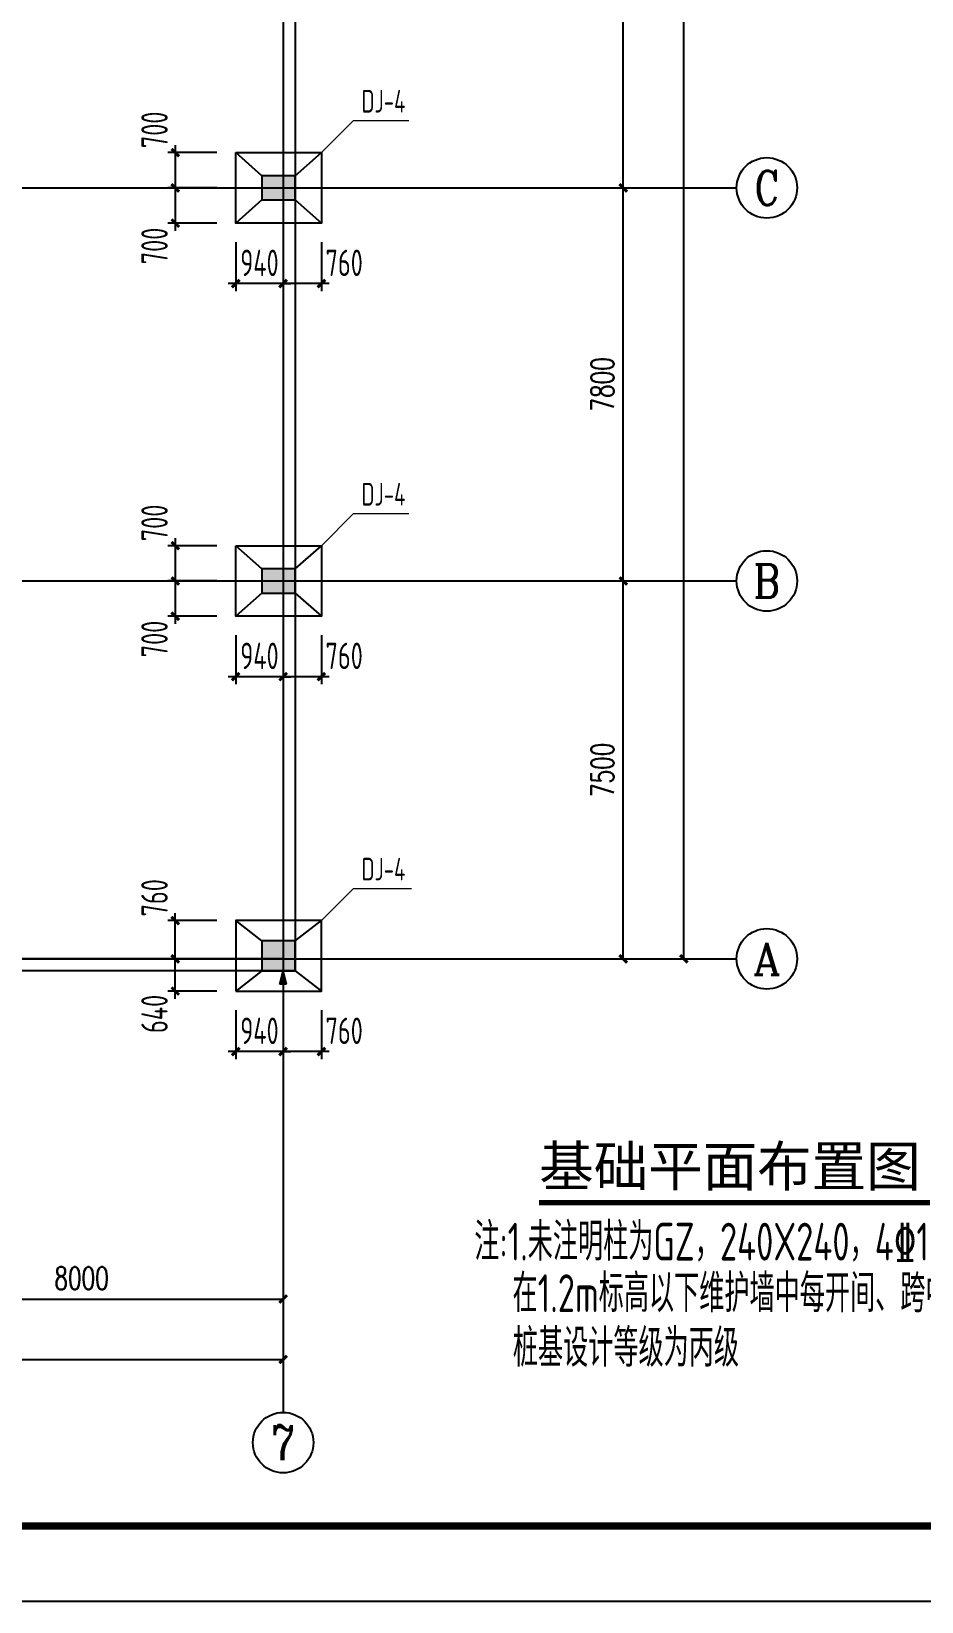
# Model space of a CAD drawing. Header units: millimetres. Extents: x 6950065 to 7140129, y 16284814 to 19754034.
# Drawn here: x 7020346 to 7038012, y 18913204 to 18944365 of the extents above; entities that cross this region are included whole.
import ezdxf
from ezdxf.enums import TextEntityAlignment as Align

# ---------------------------------------------------------------- set-up
doc = ezdxf.new("R2010")
doc.units = ezdxf.units.MM
doc.header["$LTSCALE"] = 1500
doc.header["$MEASUREMENT"] = 0
doc.linetypes.add('94', pattern=[0])
doc.layers.get('Defpoints').update_dxf_attribs({"color": 1})
for name, color, linetype in [('1', 7, 'Continuous'), ('3', 3, 'Continuous'), ('AXIS', 3, 'Continuous'), ('AXIS_TEXT', 7, 'Continuous'), ('COLU', 253, 'Continuous'), ('COLU_DIM', 3, 'Continuous'), ('COLU_HATCH', 251, 'Continuous'), ('C型钢', 6, 'Continuous'), ('dim', 7, 'Continuous'), ('DIM_SYMB', 165, 'Continuous'), ('HANDRAIL', 3, 'Continuous'), ('PUB_TEXT', 7, 'Continuous'), ('TK', 4, 'Continuous'), ('搅拌桩', 136, 'Continuous'), ('轴线__尺寸数字', 253, 'Continuous')]:
    doc.layers.add(name, color=color, linetype=linetype)
doc.layers.add('COLU_NUM', color=7, linetype='Continuous', lineweight=0)
doc.styles.add('_TCH_AXIS', font='COMPLEX', dxfattribs={"bigfont": 'GBCBIG'})
doc.styles.add('_TCH_DIM_T3', font='SIMPLEX', dxfattribs={"width": 0.705882, "bigfont": 'GBCBIG'})
doc.styles.add('_TCH_DYN', font='')
doc.styles.add('COMPLEX', font='COMPLEX')
doc.styles.add('TSSD_Dimension', font='Tssdeng.shx', dxfattribs={"width": 0.7, "bigfont": 'hztxt.shx'})
doc.styles.add('TSSD_Label', font='Tssdeng.shx', dxfattribs={"width": 0.7, "bigfont": 'hztxt.shx'})
doc.styles.add('TSSD_REIN', font='tssdeng.shx', dxfattribs={"width": 0.7, "bigfont": 'tssdchn.shx'})
doc.styles.get('_TCH_DYN').set_extended_font_data('SimSun')
doc.dimstyles.new('_TCH_ARCH&&150', dxfattribs={"dimtxt": 446.25, "dimasz": 150, "dimexe": 375, "dimexo": 450, "dimgap": 189.375, "dimtad": 1, "dimdec": 0, "dimzin": 0, "dimdsep": 46, "dimtxsty": '_TCH_DIM_T3', "dimblk": 'ARCHTICK', "dimcen": 0.09, "dimclrt": 7, "dimazin": 2, "dimtfac": 1, "dimtdec": 0, "dimtix": 1, "dimtmove": 2, "dimatfit": 3, "dimfxl": 0, "dimtolj": 1, "dimtzin": 0, "dimarcsym": 0})
doc.dimstyles.new('TSSD_150_150', dxfattribs={"dimtxt": 525, "dimasz": 150, "dimexe": 150, "dimexo": 375, "dimgap": 150, "dimtad": 1, "dimdec": 0, "dimzin": 0, "dimdsep": 46, "dimtxsty": 'TSSD_Dimension', "dimblk": 'ARCHTICK', "dimcen": 0, "dimdle": 150, "dimclrt": 7, "dimadec": 0, "dimazin": 0, "dimtfac": 1, "dimtdec": 0, "dimtix": 1, "dimtmove": 2, "dimatfit": 3, "dimfxl": 0, "dimtolj": 1, "dimtzin": 0, "dimarcsym": 0})

# ---------------------------------------------------------------- blocks, each defined once
blk = doc.blocks.new('jmv')
at = {"layer": 'COLU_HATCH'}
for points in [[(6368086, 18763930), (6367426, 18763930), (6367426, 18763450), (6368086, 18763450)], [(6368086, 18756130), (6367426, 18756130), (6367426, 18755650), (6368086, 18755650)], [(6368086, 18748750), (6367426, 18748750), (6367426, 18748150), (6368086, 18748150)]]:
    blk.add_hatch(color=256, dxfattribs=at).paths.add_polyline_path(points)
at = {"layer": 'COLU'}
for points in [[(6368086, 18763930), (6367426, 18763930), (6367426, 18763450), (6368086, 18763450)], [(6368086, 18756130), (6367426, 18756130), (6367426, 18755650), (6368086, 18755650)], [(6368086, 18748750), (6367426, 18748750), (6367426, 18748150), (6368086, 18748150)]]:
    blk.add_lwpolyline(points, close=True, dxfattribs=at)
blk = doc.blocks.new('A$C177878A3')
at = {"layer": '1', "linetype": '94'}
blk.add_hatch(color=6, dxfattribs=at).paths.add_polyline_path([(112, 433), (0, 0), (224, 0)])
at = {"layer": '1', "color": 6, "linetype": '94'}
for p, q in [((0, 0), (112, 433)), ((224, 0), (112, 433)), ((0, 0), (224, 0))]:
    blk.add_line(p, q, dxfattribs=at)
blk = doc.blocks.new('A$C32175502')
at = {"layer": '1', "linetype": '94'}
blk.add_blockref('A$C177878A3', (0, 0), dxfattribs=at)
blk = doc.blocks.new('A$C3C5B3CE3')
at = {"layer": '1', "linetype": '94', "rotation": 180}
blk.add_blockref('A$C32175502', (224, 433), dxfattribs=at)
blk = doc.blocks.new('A$C43EB326B')
at = {"layer": '搅拌桩'}
blk.add_blockref('A$C3C5B3CE3', (0, 0), dxfattribs=at)
blk = doc.blocks.new('A$C2BB7790D')
at = {"layer": 'dim'}
blk.add_blockref('A$C43EB326B', (0, 0), dxfattribs=at)
blk = doc.blocks.new('GeYuanFrame_88343862', base_point=(20.09, 4.53))
at = {"layer": 'TK'}
blk.add_lwpolyline([(20.09, 4.53), (20.09, 598.53), (861.09, 598.53), (861.09, 4.53)], close=True, dxfattribs=at)
at = {"layer": 'TK', "const_width": 1}
blk.add_lwpolyline([(45.09, 588.53), (851.09, 588.53), (851.09, 14.53), (45.09, 14.53)], close=True, dxfattribs=at)
blk = doc.blocks.new('_ArchTick')
at = {"color": 0, "linetype": 'ByBlock', "const_width": 0.4}
blk.add_lwpolyline([(-0.5, -0.5), (0.5, 0.5)], dxfattribs=at)
blk = doc.blocks.new('*D1331')
at = {"layer": 'COLU_DIM', "color": 0, "lineweight": -2}
for p, q in [((7025342, 18940184), (7025342, 18939209)), ((7026102, 18940184), (7026102, 18939209)), ((7026252, 18939359), (7025192, 18939359))]:
    blk.add_line(p, q, dxfattribs=at)
at = {"layer": 'Defpoints', "color": 0}
for p in [(7025342, 18940559), (7026102, 18940559), (7025342, 18939359)]:
    blk.add_point(p, dxfattribs=at)
at = {"layer": 'COLU_DIM', "color": 0, "lineweight": -2, "xscale": 150, "yscale": 150, "zscale": 150, "rotation": 180}
blk.add_blockref('_ArchTick', (7025342, 18939359), dxfattribs=at)
at = {"layer": 'COLU_DIM', "color": 0, "lineweight": -2, "xscale": 150, "yscale": 150, "zscale": 150}
blk.add_blockref('_ArchTick', (7026102, 18939359), dxfattribs=at)
at = {"layer": 'COLU_DIM', "color": 7, "insert": (7026553, 18939772), "char_height": 525, "attachment_point": 5, "style": 'TSSD_Dimension'}
blk.add_mtext('\\A1;760', dxfattribs=at)
blk = doc.blocks.new('*D1332')
at = {"layer": 'COLU_DIM', "color": 0, "lineweight": -2}
for p, q in [((7024402, 18940184), (7024402, 18939209)), ((7025342, 18940184), (7025342, 18939209)), ((7024402, 18939359), (7024252, 18939359)), ((7025342, 18939359), (7024402, 18939359)), ((7025342, 18939359), (7025492, 18939359))]:
    blk.add_line(p, q, dxfattribs=at)
at = {"layer": 'Defpoints', "color": 0}
for p in [(7024402, 18940559), (7025342, 18940559), (7024402, 18939359)]:
    blk.add_point(p, dxfattribs=at)
at = {"layer": 'COLU_DIM', "color": 0, "lineweight": -2, "xscale": 150, "yscale": 150, "zscale": 150}
blk.add_blockref('_ArchTick', (7024402, 18939359), dxfattribs=at)
at = {"layer": 'COLU_DIM', "color": 0, "lineweight": -2, "xscale": 150, "yscale": 150, "zscale": 150, "rotation": 180}
blk.add_blockref('_ArchTick', (7025342, 18939359), dxfattribs=at)
at = {"layer": 'COLU_DIM', "color": 7, "insert": (7024872, 18939772), "char_height": 525, "attachment_point": 5, "style": 'TSSD_Dimension'}
blk.add_mtext('\\A1;940', dxfattribs=at)
blk = doc.blocks.new('*D1333')
at = {"layer": 'COLU_DIM', "color": 0, "lineweight": -2}
for p, q in [((7024027, 18941959), (7023052, 18941959)), ((7023202, 18942109), (7023202, 18941109)), ((7024027, 18941259), (7023052, 18941259))]:
    blk.add_line(p, q, dxfattribs=at)
at = {"layer": 'Defpoints', "color": 0}
for p in [(7024402, 18941959), (7023202, 18941259), (7024402, 18941259)]:
    blk.add_point(p, dxfattribs=at)
at = {"layer": 'COLU_DIM', "color": 0, "lineweight": -2, "xscale": 150, "yscale": 150, "zscale": 150}
for p, rotation in [((7023202, 18941959), 90), ((7023202, 18941259), 270)]:
    blk.add_blockref('_ArchTick', p, dxfattribs=dict(at, rotation=rotation))
at = {"layer": 'COLU_DIM', "color": 7, "insert": (7022789, 18942411), "char_height": 525, "attachment_point": 5, "rotation": 90, "style": 'TSSD_Dimension'}
blk.add_mtext('\\A1;700', dxfattribs=at)
blk = doc.blocks.new('*D1334')
at = {"layer": 'COLU_DIM', "color": 0, "lineweight": -2}
for p, q in [((7023202, 18941409), (7023202, 18940409)), ((7024027, 18941259), (7023052, 18941259)), ((7024027, 18940559), (7023052, 18940559))]:
    blk.add_line(p, q, dxfattribs=at)
at = {"layer": 'Defpoints', "color": 0}
for p in [(7024402, 18941259), (7023202, 18940559), (7024402, 18940559)]:
    blk.add_point(p, dxfattribs=at)
at = {"layer": 'COLU_DIM', "color": 0, "lineweight": -2, "xscale": 150, "yscale": 150, "zscale": 150}
for p, rotation in [((7023202, 18941259), 90), ((7023202, 18940559), 270)]:
    blk.add_blockref('_ArchTick', p, dxfattribs=dict(at, rotation=rotation))
at = {"layer": 'COLU_DIM', "color": 7, "insert": (7022789, 18940107), "char_height": 525, "attachment_point": 5, "rotation": 90, "style": 'TSSD_Dimension'}
blk.add_mtext('\\A1;700', dxfattribs=at)
blk = doc.blocks.new('*D1335')
at = {"layer": 'COLU_DIM', "color": 0, "lineweight": -2}
for p, q in [((7025342, 18932384), (7025342, 18931409)), ((7026102, 18932384), (7026102, 18931409)), ((7026252, 18931559), (7025192, 18931559))]:
    blk.add_line(p, q, dxfattribs=at)
at = {"layer": 'Defpoints', "color": 0}
for p in [(7025342, 18932759), (7026102, 18932759), (7025342, 18931559)]:
    blk.add_point(p, dxfattribs=at)
at = {"layer": 'COLU_DIM', "color": 0, "lineweight": -2, "xscale": 150, "yscale": 150, "zscale": 150, "rotation": 180}
blk.add_blockref('_ArchTick', (7025342, 18931559), dxfattribs=at)
at = {"layer": 'COLU_DIM', "color": 0, "lineweight": -2, "xscale": 150, "yscale": 150, "zscale": 150}
blk.add_blockref('_ArchTick', (7026102, 18931559), dxfattribs=at)
at = {"layer": 'COLU_DIM', "color": 7, "insert": (7026553, 18931972), "char_height": 525, "attachment_point": 5, "style": 'TSSD_Dimension'}
blk.add_mtext('\\A1;760', dxfattribs=at)
blk = doc.blocks.new('*D1336')
at = {"layer": 'COLU_DIM', "color": 0, "lineweight": -2}
for p, q in [((7024402, 18932384), (7024402, 18931409)), ((7025342, 18932384), (7025342, 18931409)), ((7024402, 18931559), (7024252, 18931559)), ((7025342, 18931559), (7024402, 18931559)), ((7025342, 18931559), (7025492, 18931559))]:
    blk.add_line(p, q, dxfattribs=at)
at = {"layer": 'Defpoints', "color": 0}
for p in [(7024402, 18932759), (7025342, 18932759), (7024402, 18931559)]:
    blk.add_point(p, dxfattribs=at)
at = {"layer": 'COLU_DIM', "color": 0, "lineweight": -2, "xscale": 150, "yscale": 150, "zscale": 150}
blk.add_blockref('_ArchTick', (7024402, 18931559), dxfattribs=at)
at = {"layer": 'COLU_DIM', "color": 0, "lineweight": -2, "xscale": 150, "yscale": 150, "zscale": 150, "rotation": 180}
blk.add_blockref('_ArchTick', (7025342, 18931559), dxfattribs=at)
at = {"layer": 'COLU_DIM', "color": 7, "insert": (7024872, 18931972), "char_height": 525, "attachment_point": 5, "style": 'TSSD_Dimension'}
blk.add_mtext('\\A1;940', dxfattribs=at)
blk = doc.blocks.new('*D1337')
at = {"layer": 'COLU_DIM', "color": 0, "lineweight": -2}
for p, q in [((7024027, 18934159), (7023052, 18934159)), ((7023202, 18934309), (7023202, 18933309)), ((7024027, 18933459), (7023052, 18933459))]:
    blk.add_line(p, q, dxfattribs=at)
at = {"layer": 'Defpoints', "color": 0}
for p in [(7024402, 18934159), (7023202, 18933459), (7024402, 18933459)]:
    blk.add_point(p, dxfattribs=at)
at = {"layer": 'COLU_DIM', "color": 0, "lineweight": -2, "xscale": 150, "yscale": 150, "zscale": 150}
for p, rotation in [((7023202, 18934159), 90), ((7023202, 18933459), 270)]:
    blk.add_blockref('_ArchTick', p, dxfattribs=dict(at, rotation=rotation))
at = {"layer": 'COLU_DIM', "color": 7, "insert": (7022789, 18934611), "char_height": 525, "attachment_point": 5, "rotation": 90, "style": 'TSSD_Dimension'}
blk.add_mtext('\\A1;700', dxfattribs=at)
blk = doc.blocks.new('*D1338')
at = {"layer": 'COLU_DIM', "color": 0, "lineweight": -2}
for p, q in [((7023202, 18933609), (7023202, 18932609)), ((7024027, 18933459), (7023052, 18933459)), ((7024027, 18932759), (7023052, 18932759))]:
    blk.add_line(p, q, dxfattribs=at)
at = {"layer": 'Defpoints', "color": 0}
for p in [(7024402, 18933459), (7023202, 18932759), (7024402, 18932759)]:
    blk.add_point(p, dxfattribs=at)
at = {"layer": 'COLU_DIM', "color": 0, "lineweight": -2, "xscale": 150, "yscale": 150, "zscale": 150}
for p, rotation in [((7023202, 18933459), 90), ((7023202, 18932759), 270)]:
    blk.add_blockref('_ArchTick', p, dxfattribs=dict(at, rotation=rotation))
at = {"layer": 'COLU_DIM', "color": 7, "insert": (7022789, 18932307), "char_height": 525, "attachment_point": 5, "rotation": 90, "style": 'TSSD_Dimension'}
blk.add_mtext('\\A1;700', dxfattribs=at)
blk = doc.blocks.new('*D1339')
at = {"layer": 'COLU_DIM', "color": 0, "lineweight": -2}
for p, q in [((7025342, 18924944), (7025342, 18923969)), ((7026102, 18924944), (7026102, 18923969)), ((7026252, 18924119), (7025192, 18924119))]:
    blk.add_line(p, q, dxfattribs=at)
at = {"layer": 'Defpoints', "color": 0}
for p in [(7025342, 18925319), (7026102, 18925319), (7025342, 18924119)]:
    blk.add_point(p, dxfattribs=at)
at = {"layer": 'COLU_DIM', "color": 0, "lineweight": -2, "xscale": 150, "yscale": 150, "zscale": 150, "rotation": 180}
blk.add_blockref('_ArchTick', (7025342, 18924119), dxfattribs=at)
at = {"layer": 'COLU_DIM', "color": 0, "lineweight": -2, "xscale": 150, "yscale": 150, "zscale": 150}
blk.add_blockref('_ArchTick', (7026102, 18924119), dxfattribs=at)
at = {"layer": 'COLU_DIM', "color": 7, "insert": (7026553, 18924532), "char_height": 525, "attachment_point": 5, "style": 'TSSD_Dimension'}
blk.add_mtext('\\A1;760', dxfattribs=at)
blk = doc.blocks.new('*D1340')
at = {"layer": 'COLU_DIM', "color": 0, "lineweight": -2}
for p, q in [((7024402, 18924944), (7024402, 18923969)), ((7025342, 18924944), (7025342, 18923969)), ((7024402, 18924119), (7024252, 18924119)), ((7025342, 18924119), (7024402, 18924119)), ((7025342, 18924119), (7025492, 18924119))]:
    blk.add_line(p, q, dxfattribs=at)
at = {"layer": 'Defpoints', "color": 0}
for p in [(7024402, 18925319), (7025342, 18925319), (7024402, 18924119)]:
    blk.add_point(p, dxfattribs=at)
at = {"layer": 'COLU_DIM', "color": 0, "lineweight": -2, "xscale": 150, "yscale": 150, "zscale": 150}
blk.add_blockref('_ArchTick', (7024402, 18924119), dxfattribs=at)
at = {"layer": 'COLU_DIM', "color": 0, "lineweight": -2, "xscale": 150, "yscale": 150, "zscale": 150, "rotation": 180}
blk.add_blockref('_ArchTick', (7025342, 18924119), dxfattribs=at)
at = {"layer": 'COLU_DIM', "color": 7, "insert": (7024872, 18924532), "char_height": 525, "attachment_point": 5, "style": 'TSSD_Dimension'}
blk.add_mtext('\\A1;940', dxfattribs=at)
blk = doc.blocks.new('*D1341')
at = {"layer": 'COLU_DIM', "color": 0, "lineweight": -2}
for p, q in [((7023202, 18925169), (7023202, 18926109)), ((7024027, 18925959), (7023052, 18925959)), ((7024027, 18925319), (7023052, 18925319))]:
    blk.add_line(p, q, dxfattribs=at)
at = {"layer": 'Defpoints', "color": 0}
for p in [(7023202, 18925959), (7024402, 18925959), (7024402, 18925319)]:
    blk.add_point(p, dxfattribs=at)
at = {"layer": 'COLU_DIM', "color": 0, "lineweight": -2, "xscale": 150, "yscale": 150, "zscale": 150}
for p, rotation in [((7023202, 18925959), 90), ((7023202, 18925319), 270)]:
    blk.add_blockref('_ArchTick', p, dxfattribs=dict(at, rotation=rotation))
at = {"layer": 'COLU_DIM', "color": 7, "insert": (7022789, 18924867), "char_height": 525, "attachment_point": 5, "rotation": 90, "style": 'TSSD_Dimension'}
blk.add_mtext('\\A1;640', dxfattribs=at)
blk = doc.blocks.new('*D1342')
at = {"layer": 'COLU_DIM', "color": 0, "lineweight": -2}
for p, q in [((7024027, 18926719), (7023052, 18926719)), ((7023202, 18925809), (7023202, 18926869)), ((7024027, 18925959), (7023052, 18925959))]:
    blk.add_line(p, q, dxfattribs=at)
at = {"layer": 'Defpoints', "color": 0}
for p in [(7023202, 18926719), (7024402, 18926719), (7024402, 18925959)]:
    blk.add_point(p, dxfattribs=at)
at = {"layer": 'COLU_DIM', "color": 0, "lineweight": -2, "xscale": 150, "yscale": 150, "zscale": 150}
for p, rotation in [((7023202, 18926719), 90), ((7023202, 18925959), 270)]:
    blk.add_blockref('_ArchTick', p, dxfattribs=dict(at, rotation=rotation))
at = {"layer": 'COLU_DIM', "color": 7, "insert": (7022789, 18927171), "char_height": 525, "attachment_point": 5, "rotation": 90, "style": 'TSSD_Dimension'}
blk.add_mtext('\\A1;760', dxfattribs=at)
blk = doc.blocks.new('*D1481')
at = {"layer": 'Defpoints', "color": 0}
for p in [(7028342, 18933459), (7032092, 18933459), (7028342, 18925959)]:
    blk.add_point(p, dxfattribs=at)
at = {"layer": 'HANDRAIL', "color": 0, "lineweight": -2}
for p, q in [((7028792, 18933459), (7032467, 18933459)), ((7032092, 18925959), (7032092, 18933459)), ((7028792, 18925959), (7032467, 18925959))]:
    blk.add_line(p, q, dxfattribs=at)
at = {"layer": 'HANDRAIL', "color": 0, "lineweight": -2, "xscale": 150, "yscale": 150, "zscale": 150}
for p, rotation in [((7032092, 18933459), 90), ((7032092, 18925959), 270)]:
    blk.add_blockref('_ArchTick', p, dxfattribs=dict(at, rotation=rotation))
at = {"layer": 'HANDRAIL', "color": 7, "insert": (7031679, 18929709), "char_height": 446.2, "attachment_point": 5, "rotation": 90, "style": '_TCH_DIM_T3'}
blk.add_mtext('\\A1;7500', dxfattribs=at)
blk = doc.blocks.new('*D1482')
at = {"layer": 'Defpoints', "color": 0}
for p in [(7028342, 18941259), (7032092, 18941259), (7028342, 18933459)]:
    blk.add_point(p, dxfattribs=at)
at = {"layer": 'HANDRAIL', "color": 0, "lineweight": -2}
for p, q in [((7028792, 18941259), (7032467, 18941259)), ((7032092, 18933459), (7032092, 18941259)), ((7028792, 18933459), (7032467, 18933459))]:
    blk.add_line(p, q, dxfattribs=at)
at = {"layer": 'HANDRAIL', "color": 0, "lineweight": -2, "xscale": 150, "yscale": 150, "zscale": 150}
for p, rotation in [((7032092, 18941259), 90), ((7032092, 18933459), 270)]:
    blk.add_blockref('_ArchTick', p, dxfattribs=dict(at, rotation=rotation))
at = {"layer": 'HANDRAIL', "color": 7, "insert": (7031679, 18937359), "char_height": 446.2, "attachment_point": 5, "rotation": 90, "style": '_TCH_DIM_T3'}
blk.add_mtext('\\A1;7800', dxfattribs=at)
blk = doc.blocks.new('*D1483')
at = {"layer": 'Defpoints', "color": 0}
for p in [(7028342, 18949059), (7032092, 18949059), (7028342, 18941259)]:
    blk.add_point(p, dxfattribs=at)
at = {"layer": 'HANDRAIL', "color": 0, "lineweight": -2}
for p, q in [((7028792, 18949059), (7032467, 18949059)), ((7032092, 18941259), (7032092, 18949059)), ((7028792, 18941259), (7032467, 18941259))]:
    blk.add_line(p, q, dxfattribs=at)
at = {"layer": 'HANDRAIL', "color": 0, "lineweight": -2, "xscale": 150, "yscale": 150, "zscale": 150}
for p, rotation in [((7032092, 18949059), 90), ((7032092, 18941259), 270)]:
    blk.add_blockref('_ArchTick', p, dxfattribs=dict(at, rotation=rotation))
at = {"layer": 'HANDRAIL', "color": 7, "insert": (7031679, 18945159), "char_height": 446.2, "attachment_point": 5, "rotation": 90, "style": '_TCH_DIM_T3'}
blk.add_mtext('\\A1;7800', dxfattribs=at)
blk = doc.blocks.new('*D1488')
at = {"layer": 'Defpoints', "color": 0}
for p in [(7028342, 18979959), (7033292, 18979959), (7028342, 18925959)]:
    blk.add_point(p, dxfattribs=at)
at = {"layer": 'HANDRAIL', "color": 0, "lineweight": -2}
for p, q in [((7028792, 18979959), (7033667, 18979959)), ((7033292, 18925959), (7033292, 18979959)), ((7028792, 18925959), (7033667, 18925959))]:
    blk.add_line(p, q, dxfattribs=at)
at = {"layer": 'HANDRAIL', "color": 0, "lineweight": -2, "xscale": 150, "yscale": 150, "zscale": 150}
for p, rotation in [((7033292, 18979959), 90), ((7033292, 18925959), 270)]:
    blk.add_blockref('_ArchTick', p, dxfattribs=dict(at, rotation=rotation))
at = {"layer": 'HANDRAIL', "color": 7, "insert": (7032879, 18952959), "char_height": 446.2, "attachment_point": 5, "rotation": 90, "style": '_TCH_DIM_T3'}
blk.add_mtext('\\A1;54000', dxfattribs=at)
blk = doc.blocks.new('*D1494')
at = {"layer": 'Defpoints', "color": 0}
for p in [(7017342, 18922959), (7025342, 18922959), (7025342, 18919209)]:
    blk.add_point(p, dxfattribs=at)
at = {"layer": 'HANDRAIL', "color": 0, "lineweight": -2}
for p, q in [((7017342, 18922509), (7017342, 18918834)), ((7025342, 18922509), (7025342, 18918834)), ((7017342, 18919209), (7025342, 18919209))]:
    blk.add_line(p, q, dxfattribs=at)
at = {"layer": 'HANDRAIL', "color": 0, "lineweight": -2, "xscale": 150, "yscale": 150, "zscale": 150, "rotation": 180}
blk.add_blockref('_ArchTick', (7017342, 18919209), dxfattribs=at)
at = {"layer": 'HANDRAIL', "color": 0, "lineweight": -2, "xscale": 150, "yscale": 150, "zscale": 150}
blk.add_blockref('_ArchTick', (7025342, 18919209), dxfattribs=at)
at = {"layer": 'HANDRAIL', "color": 7, "insert": (7021342, 18919622), "char_height": 446.2, "attachment_point": 5, "style": '_TCH_DIM_T3'}
blk.add_mtext('\\A1;8000', dxfattribs=at)
blk = doc.blocks.new('*D1495')
at = {"layer": 'Defpoints', "color": 0}
for p in [(6977342, 18922959), (7025342, 18922959), (7025342, 18918009)]:
    blk.add_point(p, dxfattribs=at)
at = {"layer": 'HANDRAIL', "color": 0, "lineweight": -2}
for p, q in [((6977342, 18922509), (6977342, 18917634)), ((7025342, 18922509), (7025342, 18917634)), ((6977342, 18918009), (7025342, 18918009))]:
    blk.add_line(p, q, dxfattribs=at)
at = {"layer": 'HANDRAIL', "color": 0, "lineweight": -2, "xscale": 150, "yscale": 150, "zscale": 150, "rotation": 180}
blk.add_blockref('_ArchTick', (6977342, 18918009), dxfattribs=at)
at = {"layer": 'HANDRAIL', "color": 0, "lineweight": -2, "xscale": 150, "yscale": 150, "zscale": 150}
blk.add_blockref('_ArchTick', (7025342, 18918009), dxfattribs=at)
at = {"layer": 'HANDRAIL', "color": 7, "insert": (7001342, 18918422), "char_height": 446.2, "attachment_point": 5, "style": '_TCH_DIM_T3'}
blk.add_mtext('\\A1;48000', dxfattribs=at)
blk = doc.blocks.new('_AXISO')
blk.add_circle((0, 0), 0.5)
at = {"layer": 'AXIS_TEXT', "style": 'COMPLEX', "width": 1.041667}
blk.add_attdef('A', text='', height=0.56, dxfattribs=at).set_placement((-0.25, -0.28), (0.25, -0.28), align=Align.FIT)

msp = doc.modelspace()

# ---------------------------------------------------------------- linework, layer by layer
at = {"layer": 'AXIS', "color": 1}
for p, q in [((7025341.7, 18982959.1), (7025341.7, 18922959.1)), ((6974341.7, 18941259.1), (7030714.6, 18941259.1)), ((6974341.7, 18933459.1), (7030714.6, 18933459.1)), ((6974341.7, 18925959.1), (7030714.6, 18925959.1))]:
    msp.add_line(p, q, dxfattribs=at)
at = {"layer": 'COLU'}
for points in [[(7024401.7, 18941959.1), (7026101.7, 18941959.1), (7026101.7, 18940559.1), (7024401.7, 18940559.1)], [(7024401.7, 18934159.1), (7026101.7, 18934159.1), (7026101.7, 18932759.1), (7024401.7, 18932759.1)], [(7024401.7, 18925319.1), (7026101.7, 18925319.1), (7026101.7, 18926719.1), (7024401.7, 18926719.1)]]:
    msp.add_lwpolyline(points, close=True, dxfattribs=at)
at = {"layer": 'COLU_NUM'}
for p, q in [((7026101.7, 18941959.1), (7026738.1, 18942595.5)), ((7026738.1, 18942595.5), (7027839.1, 18942595.5)), ((7026101.7, 18934159.1), (7026738.1, 18934795.5)), ((7026738.1, 18934795.5), (7027839.1, 18934795.5)), ((7026101.7, 18926719.1), (7026738.1, 18927355.5)), ((7026738.1, 18927355.5), (7027889.1, 18927355.5))]:
    msp.add_line(p, q, dxfattribs=at)
at = {"layer": 'C型钢', "color": 4}
for points in [[(6977101.7, 18980199.1), (7025581.7, 18980199.1), (7025581.7, 18925719.1), (6977101.7, 18925719.1)], [(6977341.7, 18979959.1), (7025341.7, 18979959.1), (7025341.7, 18925959.1), (6977341.7, 18925959.1)]]:
    msp.add_lwpolyline(points, close=True, dxfattribs=at)
at = {"layer": 'C型钢', "color": 3}
for points in [[(7024921.7, 18941499.1), (7024401.7, 18941959.1)], [(7025581.7, 18941499.1), (7026101.7, 18941959.1)], [(7024921.7, 18941019.1), (7024401.7, 18940559.1)], [(7025581.7, 18941019.1), (7026101.7, 18940559.1)], [(7024921.7, 18933699.1), (7024401.7, 18934159.1)], [(7025581.7, 18933699.1), (7026101.7, 18934159.1)], [(7024921.7, 18933219.1), (7024401.7, 18932759.1)], [(7025581.7, 18933219.1), (7026101.7, 18932759.1)], [(7024921.7, 18926319.1), (7024401.7, 18926719.1)], [(7025581.7, 18926319.1), (7026101.7, 18926719.1)], [(7024921.7, 18925719.1), (7024401.7, 18925319.1)], [(7025581.7, 18925719.1), (7026101.7, 18925319.1)]]:
    msp.add_lwpolyline(points, dxfattribs=at)
at = {"layer": 'DIM_SYMB', "const_width": 105}
msp.add_lwpolyline([(7030422.6, 18921118.7), (7038179.8, 18921118.7)], dxfattribs=at)
at = {"layer": 'HANDRAIL'}
for p, q in [((7028341.7, 18941259.1), (7034341.7, 18941259.1)), ((7028341.7, 18933459.1), (7034341.7, 18933459.1)), ((7028341.7, 18925959.1), (7034341.7, 18925959.1)), ((7025341.7, 18922959.1), (7025341.7, 18916959.1))]:
    msp.add_line(p, q, dxfattribs=at)

# ---------------------------------------------------------------- block references
at = {"layer": '3', "xscale": -0.6000000000931323, "yscale": 0.5999999999767169, "zscale": 0.6, "rotation": 180}
msp.add_blockref('A$C2BB7790D', (7025274.7, 18925719.1), dxfattribs=at)
at = {"layer": 'C型钢', "color": 3, "xscale": 150, "yscale": 150, "zscale": 150}
msp.add_blockref('GeYuanFrame_88343862', (6955997, 18913204.1), dxfattribs=at)
at = {"layer": 'C型钢', "color": 3}
msp.add_blockref('jmv', (657495.6, 177569.1), dxfattribs=at)
at = {"layer": 'HANDRAIL'}
ref = msp.add_blockref('_AXISO', (7034941.7, 18941259.1), dxfattribs=dict(at, xscale=1200, yscale=1200, zscale=1200))
ref.add_attrib('A', 'C', dxfattribs={"layer": 'AXIS_TEXT', "height": 683.5, "style": '_TCH_AXIS'}).set_placement((7034697.6, 18940917.3), (7035185.9, 18940917.3), align=Align.FIT)
ref = msp.add_blockref('_AXISO', (7034941.7, 18933459.1), dxfattribs=dict(at, xscale=1200, yscale=1200, zscale=1200))
ref.add_attrib('A', 'B', dxfattribs={"layer": 'AXIS_TEXT', "height": 652.9, "style": '_TCH_AXIS'}).set_placement((7034677.5, 18933132.6), (7035206, 18933132.6), align=Align.FIT)
ref = msp.add_blockref('_AXISO', (7034941.7, 18925959.1), dxfattribs=dict(at, xscale=1200, yscale=1200, zscale=1200))
ref.add_attrib('A', 'A', dxfattribs={"layer": 'AXIS_TEXT', "height": 637.8, "style": '_TCH_AXIS'}).set_placement((7034668.4, 18925640.2), (7035215.1, 18925640.2), align=Align.FIT)
ref = msp.add_blockref('_AXISO', (7025341.7, 18916359.1), dxfattribs=dict(at, xscale=1200, yscale=1200, zscale=1200))
ref.add_attrib('A', '7', dxfattribs={"layer": 'AXIS_TEXT', "height": 698.9, "style": '_TCH_AXIS'}).set_placement((7025108.8, 18916009.6), (7025574.7, 18916009.6), align=Align.FIT)

# ---------------------------------------------------------------- texts
at = {"layer": 'COLU_NUM', "style": 'TSSD_Label', "width": 0.7}
for p in [(7026897.2, 18942754.6), (7026897.2, 18934954.6), (7026897.2, 18927514.6)]:
    msp.add_text('DJ-4', height=450, dxfattribs=at).set_placement(p)
at = {"layer": 'PUB_TEXT', "style": '_TCH_DYN'}
msp.add_text('基础平面布置图', height=793.04, dxfattribs=at).set_placement((7030422.6, 18921448.3))
at = {"layer": '轴线__尺寸数字', "color": 2, "style": 'TSSD_REIN', "width": 0.7}
for s, p in [('注:1.未注明柱为GZ，240X240，4\x8412，\x846@200。', (7029135.6, 18919972.2)), ('在1.2m标高以下维护墙中每开间、跨中及门洞两侧均设置GZ。', (7029894.2, 18918948.7)), ('桩基设计等级为丙级', (7029900.2, 18917864.2))]:
    msp.add_text(s, height=750, dxfattribs=at).set_placement(p)

# ---------------------------------------------------------------- dimensions: what is measured, and where the dimension line sits
at = {"layer": 'COLU_DIM'}
for base, p1, p2, angle, picture, middle in [((7023201.7, 18941259.1), (7024401.7, 18941959.1), (7024401.7, 18941259.1), 270, '*D1333', (7022789.2, 18942410.7)), ((7023201.7, 18940559.1), (7024401.7, 18941259.1), (7024401.7, 18940559.1), 270, '*D1334', (7022789.2, 18940107.4)), ((7023201.7, 18933459.1), (7024401.7, 18934159.1), (7024401.7, 18933459.1), 270, '*D1337', (7022789.2, 18934610.7)), ((7023201.7, 18932759.1), (7024401.7, 18933459.1), (7024401.7, 18932759.1), 270, '*D1338', (7022789.2, 18932307.4)), ((7023201.7, 18926719.1), (7024401.7, 18925959.1), (7024401.7, 18926719.1), 90, '*D1342', (7022789.2, 18927170.7)), ((7023201.7, 18925959.1), (7024401.7, 18925319.1), (7024401.7, 18925959.1), 90, '*D1341', (7022789.2, 18924867.4))]:
    dim = msp.add_linear_dim(base=base, p1=p1, p2=p2, angle=angle, dimstyle='TSSD_150_150', dxfattribs=at)
    dim.commit()
    dim.dimension.update_dxf_attribs({"geometry": picture, "text_midpoint": middle, "dimtype": 128})
for base, p1, p2, picture, middle in [((7024401.7, 18939359.1), (7025341.7, 18940559.1), (7024401.7, 18940559.1), '*D1332', (7024871.7, 18939771.6)), ((7024401.7, 18931559.1), (7025341.7, 18932759.1), (7024401.7, 18932759.1), '*D1336', (7024871.7, 18931971.6)), ((7024401.7, 18924119.1), (7025341.7, 18925319.1), (7024401.7, 18925319.1), '*D1340', (7024871.7, 18924531.6))]:
    dim = msp.add_linear_dim(base=base, p1=p1, p2=p2, dimstyle='TSSD_150_150', dxfattribs=at)
    dim.commit()
    dim.dimension.update_dxf_attribs({"geometry": picture, "text_midpoint": middle})
for base, p1, p2, picture, middle in [((7025341.7, 18939359.1), (7026101.7, 18940559.1), (7025341.7, 18940559.1), '*D1331', (7026553.4, 18939771.6)), ((7025341.7, 18931559.1), (7026101.7, 18932759.1), (7025341.7, 18932759.1), '*D1335', (7026553.4, 18931971.6)), ((7025341.7, 18924119.1), (7026101.7, 18925319.1), (7025341.7, 18925319.1), '*D1339', (7026553.4, 18924531.6))]:
    dim = msp.add_linear_dim(base=base, p1=p1, p2=p2, dimstyle='TSSD_150_150', dxfattribs=at)
    dim.commit()
    dim.dimension.update_dxf_attribs({"geometry": picture, "text_midpoint": middle, "dimtype": 128})
at = {"layer": 'HANDRAIL'}
for p1, p2, distance, picture, middle in [((7028341.7, 18925959.1), (7028341.7, 18979959.1), -4950, '*D1488', (7032879.2, 18952959.1)), ((7028341.7, 18941259.1), (7028341.7, 18949059.1), -3750, '*D1483', (7031679.2, 18945159.1)), ((7028341.7, 18933459.1), (7028341.7, 18941259.1), -3750, '*D1482', (7031679.2, 18937359.1)), ((7028341.7, 18925959.1), (7028341.7, 18933459.1), -3750, '*D1481', (7031679.2, 18929709.1)), ((6977341.7, 18922959.1), (7025341.7, 18922959.1), -4950, '*D1495', (7001341.7, 18918421.6)), ((7017341.7, 18922959.1), (7025341.7, 18922959.1), -3750, '*D1494', (7021341.7, 18919621.6))]:
    dim = msp.add_aligned_dim(p1=p1, p2=p2, distance=distance, dimstyle='_TCH_ARCH&&150', dxfattribs=at)
    dim.commit()
    dim.dimension.update_dxf_attribs({"geometry": picture, "text_midpoint": middle})

doc.saveas('drawing.dxf')
